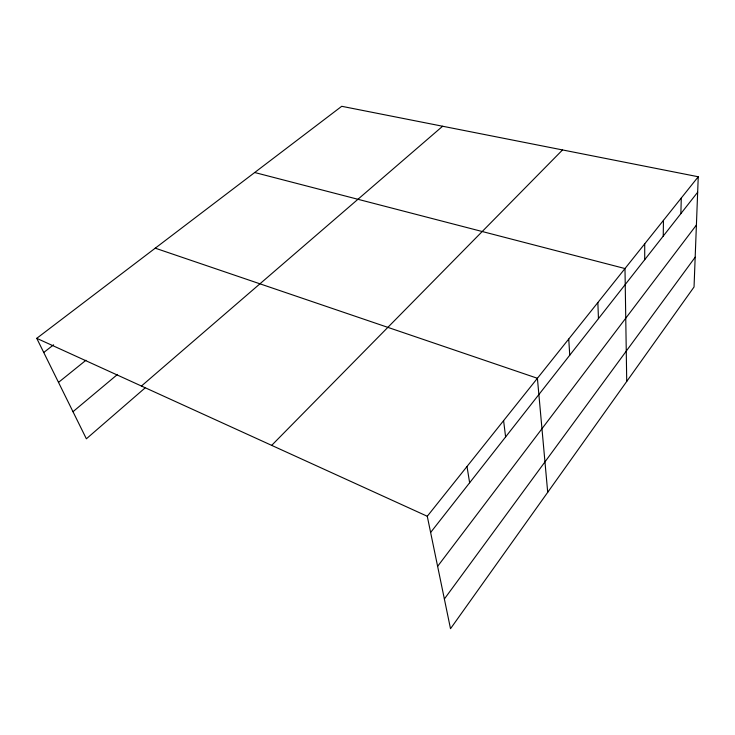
<?xml version="1.0" encoding="UTF-8"?>
<svg xmlns="http://www.w3.org/2000/svg" width="735" height="735" viewBox="0 0 735 735"><rect width="100%" height="100%" fill="white"/><g stroke="black" fill="none" stroke-linecap="round" stroke-linejoin="round"><path stroke-width="1.1" d="M663.236 236.1L663.457 220.353M680.867 213.637L681.281 198.027M698.25 176.758L694.042 286.99L450.509 628.701L427.274 516.264L698.25 176.758L341.729 106.299L36.75 338.33L86.372 438.804L145.016 387.988M444.372 598.979L695.181 257.195M437.619 566.327L696.413 225.02M430.618 532.471L697.662 192.239M271.674 445.373L562.532 149.94M141.442 386.031L442.617 126.245M72.985 411.701L117.499 374.437M58.506 382.384L85.949 360.26M43.733 352.478L53.6 344.825M254.705 172.514L624.989 268.551L626.725 381.437M155.25 248.173L537.404 378.277L547.713 492.312M36.75 338.33L427.274 516.264M467.001 466.486L469.637 482.766M503.594 420.631L505.607 436.939M568.743 339.019L569.744 355.216M597.858 302.544L598.455 318.641M644.714 243.836L644.714 259.694"/></g></svg>
